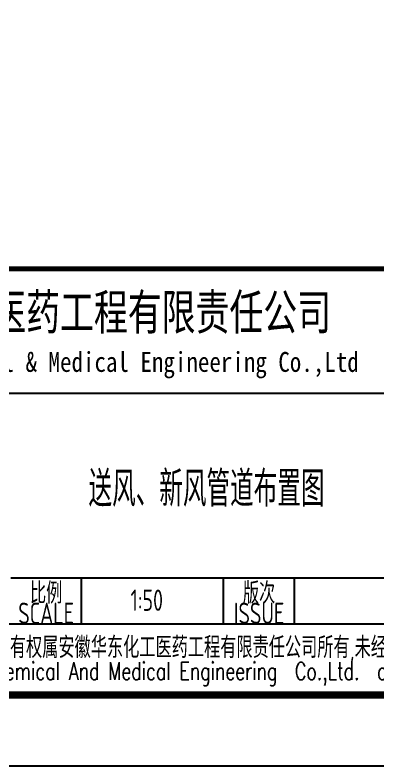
# Model space of a CAD drawing. Extents: x 5136380 to 5447195, y -425726 to -253846.
# Drawn here: x 5296123 to 5298681, y -399873 to -394588 of the extents above; entities that cross this region are included whole.
import ezdxf
from ezdxf.enums import TextEntityAlignment as Align

# ---------------------------------------------------------------- set-up
doc = ezdxf.new("R2010")
doc.units = 0
doc.header["$LTSCALE"] = 1000
doc.header["$MEASUREMENT"] = 0
doc.layers.get('0').update_dxf_attribs({"linetype": 'CONTINUOUS'})
doc.layers.add('PUB_TITLE', color=4, linetype='CONTINUOUS')
doc.styles.add('AHD', font='sceie.shx', dxfattribs={"width": 0.7, "bigfont": 'sceic.shx'})
doc.styles.add('ECEC_TQ', font='txt_l.shx', dxfattribs={"bigfont": 'hztxt_l.shx'})
doc.styles.add('sceie', font='sceie.shx', dxfattribs={"bigfont": 'sceic.shx'})
doc.styles.add('宋体', font='', dxfattribs={"width": 0.7})
doc.styles.get('宋体').set_extended_font_data('SimSun')

msp = doc.modelspace()

# ---------------------------------------------------------------- linework, layer by layer
for p, q in [((5293343, -397248.5), (5298843, -397248.5)), ((5296093, -398548.5), (5302343, -398548.5)), ((5296593, -398873.5), (5296593, -398548.5)), ((5297593, -398873.5), (5297593, -398548.5)), ((5298093, -398873.5), (5298093, -398548.5)), ((5293343, -398873.5), (5302343, -398873.5)), ((5293343, -399373.5), (5302343, -399373.5))]:
    msp.add_line(p, q)
at = {"const_width": 35}
msp.add_lwpolyline([(5302343, -396373.5), (5293343, -396373.5)], dxfattribs=at)
at = {"layer": 'PUB_TITLE', "color": 4}
msp.add_lwpolyline([(5260793, -399873.5), (5302843, -399873.5), (5302843, -370173.5), (5260793, -370173.5)], close=True, dxfattribs=at)
at = {"layer": 'PUB_TITLE', "color": 4, "const_width": 50}
msp.add_lwpolyline([(5262043, -399373.5), (5302343, -399373.5), (5302343, -370673.5), (5262043, -370673.5)], close=True, dxfattribs=at)

# ---------------------------------------------------------------- texts
for s, height, style, width, p in [('安徽华东化工医药工程有限责任公司', 250, '宋体', 0.7, (5296440.5, -396673.5)), ('Anhui Huadong Chemical & Medical Engineering Co.,Ltd', 140, '宋体', 0.85, (5296440.5, -397048.5)), ('比例', 150, 'sceie', 0.8, (5296343, -398648.5)), ('版次', 150, 'sceie', 0.8, (5297843, -398648.5)), ('1:50', 150, 'sceie', 0.8, (5297051.8, -398706.5)), ('SCALE', 150, 'sceie', 0.8, (5296343, -398798.5)), ('ISSUE', 150, 'sceie', 0.8, (5297843, -398798.5)), ('本文件专有权属安徽华东化工医药工程有限责任公司所有,未经许可不得复制或转让给第三方', 150, 'sceie', 0.8, (5297928.6, -399047.9)), ('The proprietary right of this document belongs to Anhui Huadong Chemical And Medical Engineering  Co.,Ltd.  and any replication or transfer to the 3rd. side is forbidden without its permission. ', 125, 'ECEC_TQ', 0.72, (5297843, -399223.5))]:
    msp.add_text(s, height=height, dxfattribs=dict(style=style, width=width)).set_placement(p, align=Align.MIDDLE)
at = {"style": 'AHD', "width": 0.7}
msp.add_text('送风、新风管道布置图', height=250, dxfattribs=at).set_placement((5296641.2, -398048.4))

doc.saveas('drawing.dxf')
